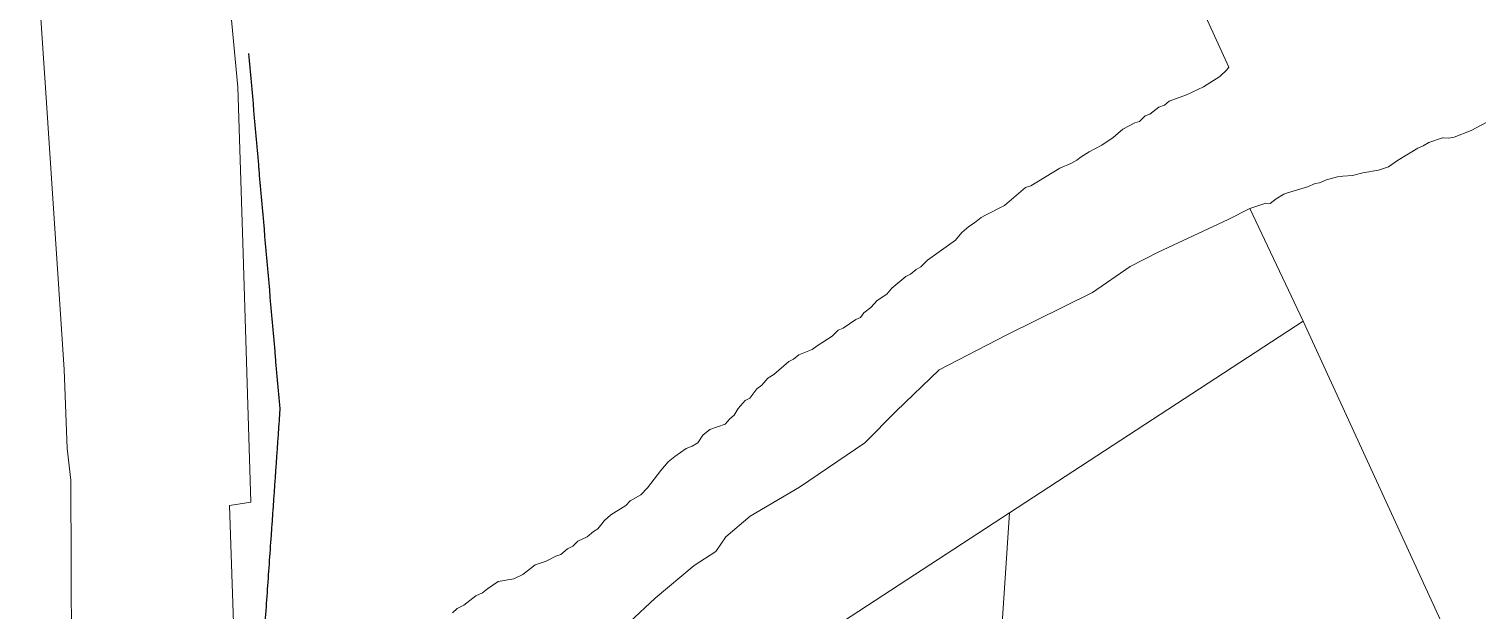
# Model space of a CAD drawing. Header units: metres. Extents: x 296686 to 300227, y 6172173 to 6175501.
# Drawn here: x 296724.6 to 297167.2, y 6175028.8 to 6175206.3 of the extents above; entities that cross this region are included whole.
import ezdxf

# ---------------------------------------------------------------- set-up
doc = ezdxf.new("R2010")
doc.units = ezdxf.units.M
doc.linetypes.add('Cable Exist OH', pattern=[1, 1, 0])
doc.layers.add('Cadastre Land Parcels_SP_EXT', color=9, linetype='Continuous', lineweight=5)
doc.layers.add('Cadastre Roads_SP_EXT', color=9, linetype='Continuous', lineweight=5)
doc.layers.add('Mains_HV_EXT', color=7, linetype='Continuous')

msp = doc.modelspace()

# ---------------------------------------------------------------- linework, layer by layer
at = {"layer": 'Cadastre Land Parcels_SP_EXT', "linetype": 'Continuous'}
for points in [[(296854.12, 6175028.01), (296855.46, 6175029.27), (296857.53, 6175030.33), (296861.24, 6175033.18), (296863.21, 6175034.13), (296864.76, 6175035.29), (296868.07, 6175037.5), (296872.84, 6175038.38), (296875.53, 6175039.66), (296879.35, 6175042.6), (296882.67, 6175043.78), (296885.67, 6175045.26), (296887.22, 6175045.8), (296889.18, 6175047.48), (296890.84, 6175048.33), (296892.38, 6175049.9), (296895.18, 6175051.18), (296897.14, 6175052.86), (296898.48, 6175053.6), (296900.54, 6175056.22), (296902.5, 6175057.9), (296907.04, 6175060.76), (296908.38, 6175062.22), (296911.59, 6175064.02), (296913.65, 6175066.12), (296917.76, 6175071.47), (296920.02, 6175074.09), (296921.98, 6175075.77), (296925.49, 6175078.19), (296927.36, 6175078.84), (296929.01, 6175079.89), (296930.55, 6175082.2), (296932.72, 6175083.99), (296937.38, 6175085.59), (296938.82, 6175087.27), (296940.16, 6175088.32), (296941.39, 6175090.41), (296943.55, 6175092.82), (296944.89, 6175093.57), (296947.05, 6175096.39), (296948.6, 6175097.55), (296950.45, 6175099.65), (296952.31, 6175100.81), (296956.85, 6175104.7), (296958.3, 6175105.45), (296959.95, 6175106.81), (296963.99, 6175108.41), (296965.54, 6175109.57), (296970.08, 6175112.53), (296971.94, 6175114.31), (296973.49, 6175114.95), (296977.31, 6175117.59), (296978.76, 6175118.22), (296979.79, 6175119.59), (296981.96, 6175121.27), (296983.81, 6175123.37), (296986.81, 6175125.27), (296988.35, 6175127.16), (296992.58, 6175130.73), (296994.03, 6175131.37), (296995.78, 6175132.84), (296997.23, 6175133.69), (296999.19, 6175135.68), (297007.76, 6175141.8), (297009.71, 6175144.1), (297011.88, 6175146), (297013.64, 6175147.05), (297015.59, 6175148.74), (297016.94, 6175149.48), (297022.74, 6175152.44), (297029.23, 6175157.91), (297030.79, 6175158.35), (297039.68, 6175163.84), (297042.99, 6175165.22), (297044.85, 6175166.28), (297046.2, 6175167.23), (297048.68, 6175168.81), (297052.51, 6175170.82), (297056.02, 6175173.15), (297058.91, 6175175.67), (297062.63, 6175177.68), (297063.98, 6175178), (297065.73, 6175179.79), (297067.18, 6175180.32), (297069.97, 6175182.43), (297071.62, 6175183.07), (297073.07, 6175184.23), (297078.35, 6175186.15), (297083.63, 6175188.59), (297088.6, 6175191.76), (297090.66, 6175193.75), (297091.3, 6175194.68), (297014.74, 6175362.12)], [(296784.96, 6175225.39), (296788.45, 6175188.56), (296789.97, 6175140.97), (296792.49, 6175061.78), (296785.97, 6175060.71), (296787.94, 6175000.97)], [(297170.13, 6175177.89), (297165.36, 6175175.25), (297160.18, 6175173.3), (297158.47, 6175172.95), (297156.85, 6175173.11), (297156.62, 6175173.03), (297152.46, 6175171.68), (297150.67, 6175170.63), (297149.08, 6175169.88), (297142.83, 6175166.18), (297140.16, 6175164.2), (297137.07, 6175163.21), (297132.25, 6175162.38), (297129.15, 6175161.59), (297126.13, 6175161.31), (297124.53, 6175161.17), (297121.22, 6175160.27), (297119.03, 6175159.31), (297117.73, 6175159.07), (297115.34, 6175158.1), (297108.92, 6175156.13), (297108.14, 6175155.89), (297105.76, 6175154.42), (297103.99, 6175152.96), (297102.65, 6175153.08), (297097.79, 6175151.51), (297114.03, 6175117.11), (297161.18, 6175014.46)], [(296973.52, 6175025.43), (297024.28, 6175058.53), (297114.03, 6175117.11), (297114.03, 6175117.11), (297097.78, 6175151.51), (297091.15, 6175148.08), (297069.74, 6175138.15), (297061.13, 6175133.78), (297049.68, 6175125.85), (297023.53, 6175112.93), (297002.84, 6175102.21), (296989.68, 6175089.55), (296980.07, 6175079.95), (296960.14, 6175066.35), (296945.01, 6175057.55), (296937.63, 6175051.2), (296934.52, 6175046.74), (296927.9, 6175042.41), (296915.99, 6175032.47), (296908.14, 6175025.11)], [(297161.18, 6175014.46), (297114.03, 6175117.11), (297024.28, 6175058.53), (297018.26, 6174967.98)]]:
    msp.add_lwpolyline(points, dxfattribs=at)
msp.add_lwpolyline([(297018.26, 6174967.98), (297024.28, 6175058.53), (296973.52, 6175025.43), (296993.94, 6174963.87), (296995.85, 6174964.64), (296997.81, 6174965.33), (296999.79, 6174965.94), (297001.79, 6174966.48), (297003.81, 6174966.94), (297005.85, 6174967.32), (297007.9, 6174967.62), (297009.96, 6174967.85), (297012.03, 6174968), (297014.1, 6174968.06), (297016.18, 6174968.05), (297018.26, 6174967.98)], close=True, dxfattribs=at)
at = {"layer": 'Cadastre Roads_SP_EXT', "linetype": 'Continuous'}
for points in [[(296724.63, 6175264.25), (296729.88, 6175185.27), (296735.39, 6175102.27), (296736.29, 6175078.16), (296737.44, 6175068.47), (296737.76, 6174990.14)], [(296787.94, 6175000.97), (296785.97, 6175060.71), (296792.49, 6175061.78), (296789.97, 6175140.97), (296788.45, 6175188.56), (296784.96, 6175225.39)]]:
    msp.add_lwpolyline(points, dxfattribs=at)
at = {"layer": 'Mains_HV_EXT', "linetype": 'Cable Exist OH'}
msp.add_lwpolyline([(296791.77, 6175198.81), (296801.3, 6175090.03), (296791.42, 6174948.31)], dxfattribs=at)

doc.saveas('drawing.dxf')
